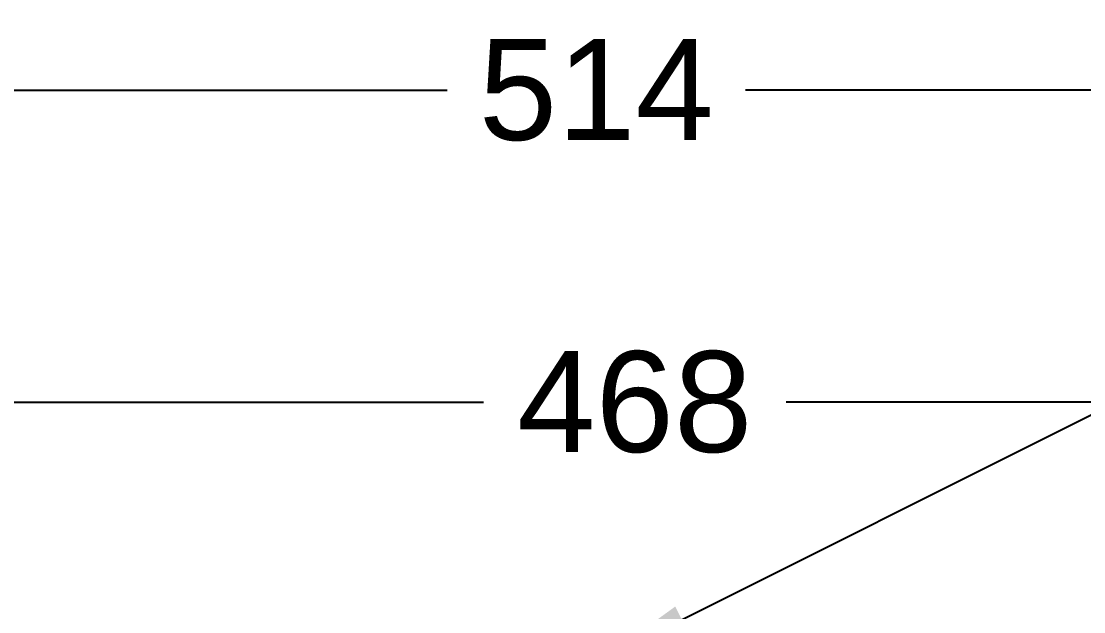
# Model space of a CAD drawing. Header units: millimetres. Extents: x 14183 to 14777, y -4239 to -3399.
# Drawn here: x 14337.62 to 14379.74, y -3899.95 to -3876.54 of the extents above; entities that cross this region are included whole.
import ezdxf

# ---------------------------------------------------------------- set-up
doc = ezdxf.new("R2010")
doc.units = ezdxf.units.MM
doc.header["$LTSCALE"] = 0.1
doc.layers.add('DIM', color=3, linetype='Continuous', lineweight=9)
doc.styles.add('ARIAL', font='arial.ttf')
doc.dimstyles.new('사본 ISO-25', dxfattribs={"dimtxt": 4, "dimasz": 3.5, "dimexe": 0.5, "dimexo": 0.625, "dimgap": 1.5, "dimtad": 1, "dimtih": 1, "dimtoh": 1, "dimdec": 1, "dimlfac": 4, "dimdsep": 46, "dimtxsty": 'ARIAL', "dimcen": 0, "dimclrd": 3, "dimclre": 3, "dimclrt": 3, "dimadec": 1, "dimazin": 0, "dimtfac": 1, "dimtdec": 1, "dimtmove": 0, "dimatfit": 3, "dimfxl": 1.25, "dimtfill": 1, "dimarcsym": 0})

# ---------------------------------------------------------------- blocks, each defined once
blk = doc.blocks.new('*D45')
at = {"layer": 'Defpoints', "color": 0, "transparency": 16777216}
for p in [(14424.658, -3879.273), (14424.658, -3912.165), (14296.178, -3922.223)]:
    blk.add_point(p, dxfattribs=at)
at = {"layer": 'DIM', "color": 3, "lineweight": -2, "transparency": 16777216}
for p, q in [((14296.178, -3921.598), (14296.178, -3878.773)), ((14424.658, -3911.54), (14424.658, -3878.773)), ((14299.678, -3879.273), (14354.507, -3879.273)), ((14421.158, -3879.273), (14366.328, -3879.273))]:
    blk.add_line(p, q, dxfattribs=at)
at = {"layer": 'DIM', "color": 3, "transparency": 16777216}
for points in [[(14299.678, -3878.69), (14299.678, -3879.856), (14296.178, -3879.273)], [(14421.158, -3878.69), (14421.158, -3879.856), (14424.658, -3879.273)]]:
    blk.add_solid(points, dxfattribs=at)
at = {"layer": 'DIM', "color": 3, "transparency": 16777216, "insert": (14360.418, -3879.273), "char_height": 4, "attachment_point": 5, "style": 'ARIAL', "bg_fill": 3, "box_fill_scale": 1.1, "bg_fill_color": 256, "bg_fill_true_color": 13158600, "bg_fill_transparency": 0}
blk.add_mtext('514', dxfattribs=at)
blk = doc.blocks.new('*D51')
at = {"layer": 'Defpoints', "color": 0, "transparency": 16777216}
for p in [(14420.45, -3891.644), (14420.45, -3922.478), (14303.437, -3927.478)]:
    blk.add_point(p, dxfattribs=at)
at = {"layer": 'DIM', "color": 3, "lineweight": -2, "transparency": 16777216}
for p, q in [((14303.437, -3926.853), (14303.437, -3891.144)), ((14420.45, -3921.853), (14420.45, -3891.144)), ((14306.937, -3891.644), (14355.94, -3891.644)), ((14416.95, -3891.644), (14367.947, -3891.644))]:
    blk.add_line(p, q, dxfattribs=at)
at = {"layer": 'DIM', "color": 3, "transparency": 16777216}
for points in [[(14306.937, -3891.061), (14306.937, -3892.227), (14303.437, -3891.644)], [(14416.95, -3891.061), (14416.95, -3892.227), (14420.45, -3891.644)]]:
    blk.add_solid(points, dxfattribs=at)
at = {"layer": 'DIM', "color": 3, "transparency": 16777216, "insert": (14361.943, -3891.644), "char_height": 4, "attachment_point": 5, "style": 'ARIAL', "bg_fill": 3, "box_fill_scale": 1.1, "bg_fill_color": 256, "bg_fill_true_color": 13158600, "bg_fill_transparency": 0}
blk.add_mtext('468', dxfattribs=at)

msp = doc.modelspace()

# ---------------------------------------------------------------- dimensions: what is measured, and where the dimension line sits
at = {"layer": 'DIM'}
dim = msp.add_linear_dim(base=(14424.658, -3879.273), p1=(14296.178, -3922.223), p2=(14424.658, -3912.165), text='514', dimstyle='사본 ISO-25', override={"dimtad": 0}, dxfattribs=at)
dim.commit()
dim.dimension.update_dxf_attribs({"geometry": '*D45', "text_midpoint": (14360.418, -3879.273), "dimtype": 160})

# ---------------------------------------------------------------- next in the draw order: dimensions: what is measured, and where the dimension line sits
dim = msp.add_linear_dim(base=(14420.45, -3891.644), p1=(14303.437, -3927.478), p2=(14420.45, -3922.478), text='468', dimstyle='사본 ISO-25', override={"dimtad": 0}, dxfattribs=at)
dim.commit()
dim.dimension.update_dxf_attribs({"geometry": '*D51', "text_midpoint": (14361.943, -3891.644), "dimtype": 160})

# ---------------------------------------------------------------- next in the draw order: leaders
msp.add_leader([(14360.672, -3901.821), (14416.009, -3874.156), (14469.778, -3874.156)], dimstyle='사본 ISO-25', override={"dimtad": 0}, dxfattribs=at)

doc.saveas('drawing.dxf')
